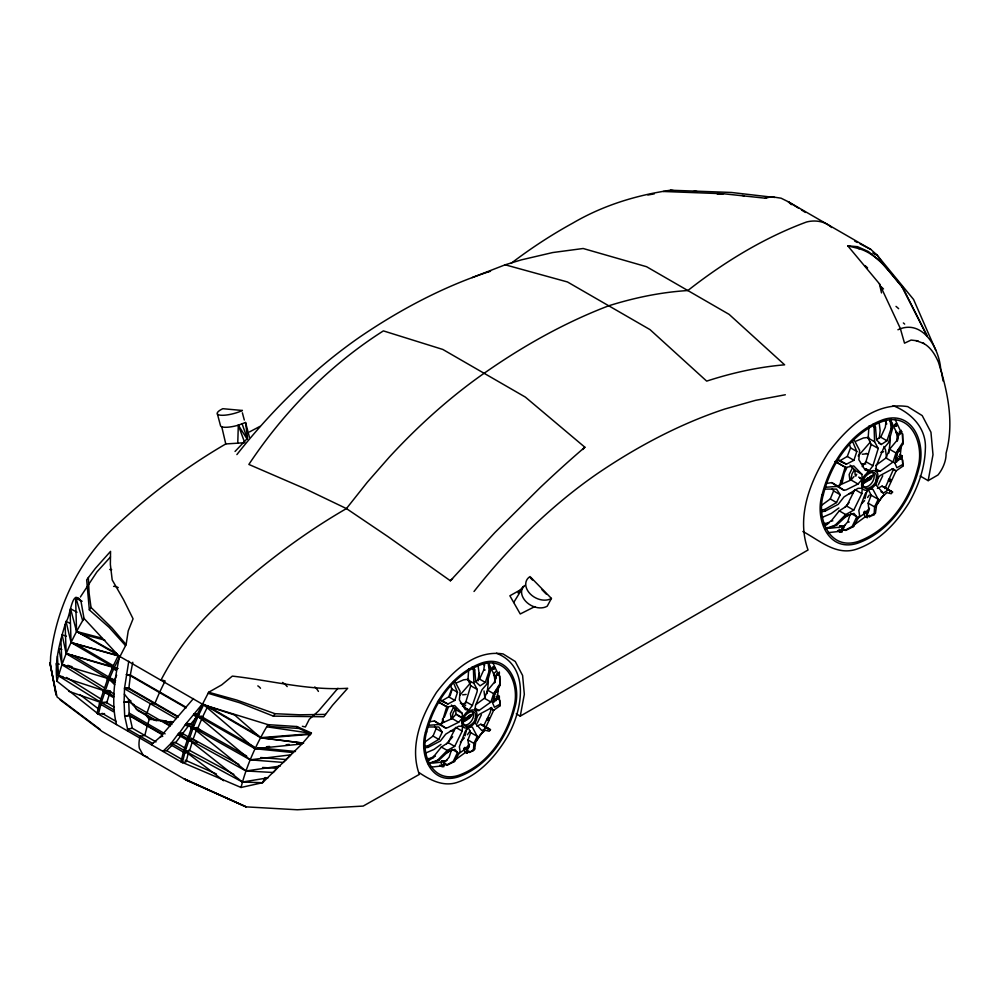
<?xml version="1.0" encoding="UTF-8"?>
<svg xmlns="http://www.w3.org/2000/svg" width="1000" height="1000" viewBox="0 0 1000 1000"><rect width="100%" height="100%" fill="white"/><g stroke="black" fill="none" stroke-linecap="round" stroke-linejoin="round"><path stroke-width="1.5" d="M237.763 443.175L238.312 425.188L245.55 422.488L249.4 437.15M131 700.962L128.637 699.6L128.55 702.138L124.1 702.087L124.537 688.138L128.775 661.175M177.938 717.087L128.8 688.725L124.537 688.138L128.988 688.188L124.525 688.775L176.062 718.525M428.013 763.675L437.512 760.275L447.262 750.45L454.675 746.375L462.188 731.125L462.45 726.35M475.175 710.438L475.438 705.662L481.938 689.825L486.725 684.237L490.475 670.95L489.237 663.888M824.837 528.888L835.125 525.212L845.7 514.562L853.737 510.138L861.888 493.6L862.175 488.425M875.975 471.163L876.263 465.988L883.3 448.812L888.5 442.75L892.575 428.35L890.95 419.162M467.512 751.35L468.862 751.062L467.062 753.275L466.337 750.738L469.288 752.438L473.438 750.562L473.9 743.375L477.25 736.375L472.375 727.225L468.938 726.637M869.125 515.225L867.175 517.612L866.388 514.862L869.587 516.712L874.1 514.675L874.587 506.875L878.225 499.288L872.938 489.375L869.212 488.738M465.062 707.763L468.938 710L472.375 705.45L477.075 691.8L477.25 689.5L470.75 685.75L467.975 679.912L468.713 668.825M865.713 468.675L869.212 470.688L872.938 465.763L878.225 448.462L871.175 444.4L868.162 438.075L868.962 426.037M104.537 713.6L98.425 714.15L57.025 681.25C54.162 660.837 60.263 640.837 66.025 621.487C70.388 618.025 71.875 585.825 81.112 601.975L84.012 618.425L119.525 656.7C114.537 678.812 111.1 702.212 116.463 724.562M451.975 718.2L453.062 713.037L456.012 708.012M478.162 680.725L479.012 672.975L478.05 665.362M487.088 693.587L488.35 682.062L487.812 677.825M494.988 692.013L493.35 701.963M497.45 696.812L498.65 685.962M850.812 479.575L851.988 473.988L854.6 469.412M879.3 438.113L880.138 430.538L879.212 423.2M888.875 453.05L890.263 440.4L889.688 435.8M897.362 451.975L895.688 461.975M899.95 458.075L901.275 445.975M475.062 681.663L479.55 679.087L483.812 669.875L484.562 663.375M886.162 420.138L885.337 427.188L880.725 437.175L877.062 439.275M128.8 688.725L130.45 675.1L126.188 674.525L130.188 675.625L186.112 707.9M473.438 750.562L474.712 749L475.737 741.963L480.062 734.812L485.312 730.238L489.212 731.25L490.475 729.7L485.462 726.675M874.1 514.675L875.475 512.987L876.575 505.35L881.275 497.6L886.963 492.638L891.188 493.738L892.575 492.05L887.125 488.775M113.562 668.95L126.112 644.6L128.225 630.9L133.062 618.8L123.425 599.45L112.2 579.95L110.363 564.425L110.55 551.362L95.375 568.387L86.675 579.85L89.338 609.9L109.075 627.325L125.55 645.625M441.25 762.938L441.575 760.825L444.925 761.513M439.738 765.275L441.987 766.575L443.338 765.3L443.65 763.263L447.475 765.025L454.55 761.462L460.087 751.35L459.363 746.7L465.25 731.338L467.825 727.925M839.5 530.775L837.55 530.638L839.987 532.05L841.45 530.662L841.8 528.45L845.925 530.363L853.6 526.5L859.613 515.525L858.825 510.487L865.212 493.825L868.938 488.9M470.75 685.75L465.913 701.725L462.475 706.263M871.175 444.4L865.925 461.712L862.2 466.65M478.088 680.537L479.438 673.263M516.25 713.838L520.25 716.15L524.325 694.35L522.6 675.462L515.262 661.5L503.088 653.938C474.975 649.525 452.1 671.762 436.5 692.375C421.225 716.213 409.15 746.287 419.325 774.412L363.175 806.075L297.362 809.775L246.112 806.862L184.45 778.988L246.112 806.862L186.537 780.3L101.912 731.338L60.125 699.887M920.15 476.025L928.162 480.65L933 454.7L930.95 432.225L922.212 415.613L907.725 406.613C874.275 401.362 847.062 427.825 828.487 452.362C810.325 480.725 795.95 516.512 808.05 549.987L520.25 716.15M130.188 675.625L132.775 662.262M444.525 763.325L443.8 766.7L441.987 766.575M842.725 528.525L841.95 532.188L839.987 532.05M465.037 735.837L467.15 727.35M864.987 498.713L867.087 490.213M114.925 682.588L107.812 678.487L99.9 701.838L97.025 713.337L182.362 762.613L186.125 761.812L188.55 752.1M98.425 714.15L101.3 702.638L109.213 679.287L114.987 679.925M147.312 725.462L144.812 735.45L140.125 736.225L139.688 737.975A25.412 14.675 -60 0 0 139.362 748.213L143.188 755.163L147.675 757.225M182.362 762.613L185.238 751.1L193.15 727.75L197.3 727.8L192.987 739.5L188.837 739.463L178.487 733.487L171.325 743.075L162.925 751.388L166.7 750.6L172.987 744.35M496.463 690.913L496.712 692.163L497.675 690.662L495.788 690.525M899.338 451.35L899.837 449.363L900.113 450.725L898.6 450.925M57.025 681.25C62.663 659.075 72.2 637.987 84.012 618.425M241.025 787.475C246.663 765.3 256.2 744.212 268 724.65L296.863 726.538L311.475 733L301.95 743.95L262.538 782.712L241.025 787.475L180.963 761.8L183.837 750.3L191.75 726.95L250.162 759.837L283.288 762.438L290.425 755.212M494.65 682.862L496.163 676.388L493.55 673.725M897.1 441.275L898.312 437.05M441.15 725.225L446.962 706.137M450.1 695.85L452.337 688.5M444.4 717.113L448.25 707.425M491.688 707.45L490.012 712.938L483.363 726.488M493.688 710.175L485.637 727.725M839.087 487.163L845.375 466.538M893.425 469.412L884.85 488.575M895.962 471.175L887.312 489.913M146.137 715.337L150.287 703.65L154.738 703.7L159.738 692.013M147.175 725.987L149.225 719.375L144.725 713.462M191.312 740.512L188.412 740.812L178.075 734.837L186.05 723.65L202.062 704.35L268 724.65L270.087 726.562L298.938 728.438L310.9 733.737M189.1 737.262L182.638 733.525L178.487 733.487L182.838 733.037L182.425 734.388L178.075 734.837M192.312 741.838L189.587 750.65L185.238 751.1L171.325 743.075L170.875 744.862L184.788 752.9L187.3 752.362M496.163 676.388L494.275 682.4L487.713 690.238L484.387 698.275L476.075 704.45M898.725 434.25L898.725 435.637L895.9 432.663L895.9 431.35L898.725 434.25L896.688 440.763L889.562 449.263L885.962 457.987L875.675 465.525M843.413 526.825L844.488 526.9L839.538 525.812L843.413 526.825L847.725 521.912L850.075 514.625M440.087 700.55L447.912 704L454.85 700.4L457.488 692.275L453.275 682.225M837.925 460.438L846.413 464.188L853.925 460.288L856.8 451.475L852.225 440.575M475.3 710.612L479 710.525L490.887 702.025L493.638 693.662L499.925 683.838L499.65 675.95L496.7 674.25L498.462 672.712M876.112 471.35L880.125 471.262L893 462.05L895.987 452.975L902.812 442.325L902.513 433.762L899.312 431.925L901.225 430.25M473.575 667.325L474.712 669.85L475.737 681.75L480.062 685.85L485.312 682.412L489.212 670.863L488.263 663.825M878.612 442.975L881.275 444.5L886.963 440.775L891.188 428.25L889.95 419.087M469.387 746.275L468.025 748.55L464.775 747.438L463.837 748.575L467.025 749.775L468.713 746.812L467.975 739.95L470.75 732.625L467.962 727.087M867.138 513.825L868.213 512.5L864.688 511.287L863.675 512.525L867.138 513.825L868.962 510.613L868.162 503.175L871.175 495.225L868.15 489.212M439.45 699.538L442.15 700.675L448.725 696.875L451.725 688.95L450.425 684.987M837.725 459.562L840.163 460.588L847.288 456.45L850.55 447.875L849.613 445M424.925 741.988L433.038 736.062L436.112 728.625L434.575 726.15M821.488 505.375L830.275 498.95L833.612 490.9L832.275 488.738M118.138 668.462L114.213 667.613L108.637 680.65L107.238 679.837L112.812 666.8L116.75 669.075L116.1 670.413L112.163 668.138L118.125 655.888L119.525 656.7M116.662 675.238L114.438 680.438L61.95 664.737L58.8 648.65L61.788 649.463M293.062 752.562L255.05 748.725L196.75 715.263L191.175 728.3L197.15 729.737M192.575 729.112L198.15 716.075L202.725 716.688L197.738 728.375M443.65 763.263L446.6 764.975L453.275 761.375L457.488 752.5L454.85 749.362L447.912 751.825L438.787 760.362L428.875 763.737M841.8 528.45L844.987 530.3L852.225 526.413L856.8 516.775L853.925 513.387L846.413 516.05L836.513 525.312L825.775 528.962M423.95 746.462L428.062 745.738L438.787 739.388L442.238 732.163L438.787 726.988L428.062 726.975L428.062 725.325L440.35 724.425L445.725 728.1L447.825 727.613L458.625 722.288L462.325 718.1L457.15 715.125M821.912 509.975L824.887 509.45L836.525 502.55L840.25 494.725L836.525 489.113L824.887 489.1L824.887 487.312L838.213 486.337L844.038 490.325L846.312 489.787L858.025 484.025L862.038 479.487L859.7 478.137M159.488 692.537L165.125 680.938L161.125 679.85C175.075 653.112 193.238 628.513 215.113 607.725A617.962 356.775 -60 0 1 346.413 508.6L367.337 482.2L389.275 457.163A451.5 260.675 -60 0 1 484.075 373.312A641.287 370.25 -60 0 1 608.725 305.788C634.412 297.725 660.938 292.2 687.837 290.538A472.463 272.775 -60 0 1 806.513 222.013C815.125 219.75 825.037 221.225 831.637 227.5M201.788 718.587L193.55 715.138L194.213 713.787L198.787 714.412M196.1 716.6L208.65 692.262L221.713 684.875L232.325 676.112C270.788 680.413 308.625 690.8 347.675 688.275L332.5 705.288L323.8 716.762L273.337 716.125L239.775 702.788L208.088 693.275M197.5 717.412L203.463 705.163L207.75 706.338L202.438 717.25M477.25 723.2L481.4 714.725M846.775 467.912L844.212 473.125L842.05 483.4L840.562 480.975M855.763 476.175L856.7 474.275M878.213 485L882.725 475.812M265.25 777.525L262.538 782.712L242.425 782.025L183.837 750.3L223.612 780.7M551.425 598.425A15.875 11.562 28.4 0 1 530.212 593.913A15.875 11.562 28.4 0 1 530.037 576.575L551.425 598.425L547.238 606.175A15.875 11.562 28.4 0 1 529.15 604.263A15.875 11.562 28.4 0 1 522.013 588.987L523.488 586.35L518.025 592.913M499.925 683.838L499.925 685.487L494.438 694.862L492.663 703.05L494.438 707.262L499.925 704.25L499.65 700.013L496.7 698.312L496.7 699.425L499.35 698.675L499.35 696.35L497.088 695.037M902.812 442.325L902.812 444.113L896.85 454.275L894.938 463.162L896.85 467.725L902.812 464.45L902.513 459.862L899.312 458.025L901.038 457.7L902.188 455.887L899.737 454.475M513.7 602.487L522.013 588.987L509.875 595.775L520.25 613.975L534.825 606.587M80.35 597.038L96.875 571.987L110.475 556.95M496.7 698.312L498.288 698.012L499.35 696.35M492.25 668.112L493.862 666.812M492.463 668.075L493.013 667.2L494.387 667.45L493.975 669.038L492.463 668.075L493.288 669.188M493.137 668.462L494.387 667.45M488.075 720.088L489.175 718.35L488.775 719.938L487.4 719.688M894.712 425.225L895.312 424.288L896.8 424.562L896.363 426.275L894.712 425.225L895.612 426.438M895.45 425.65L896.8 424.562M889.125 478.975L888.363 480.175L889.05 481.475M888.838 480.462L889.613 479.25M889.075 480.425L889.663 479.475L891.15 479.75L890.713 481.475L889.075 480.425L889.963 481.625M889.8 480.838L890.4 479.9M427.45 760.525L434.025 756.175L441.337 747.038L448.175 742.625L455.725 727.387L462.188 731.125M824.225 525.475L831.363 520.763L839.275 510.85L846.7 506.075L854.875 489.55L861.888 493.6M463.837 721.188L465.525 719.463L464.862 719.388M863.688 482.825L865.075 480.712M462.225 722.125L464.862 718.175M467.8 717.412L467.887 718.1C456.562 728.188 477.463 705.725 467.887 719.312L464.237 721.425M470.125 715.75L471.112 714.875M468.812 718.325L470.125 716.35M471.512 715.1L470.525 715.975M472.75 713.625L469.212 718.55M867.975 478.738L868.075 479.475L866.213 480.05M870.5 476.925L871.562 475.975M869.062 479.712L870.5 477.575M872 476.225L870.925 477.175M873.35 474.613L870.925 479.137L869.5 479.963M279.188 765.475L273.325 772.5L245.95 770.962L187.438 738.65L242.425 782.025L268 777.837M89.338 609.9L91.025 607.463L89.113 593.237L88.338 577.5M273.337 716.125L275.012 713.7L299.675 714.8L325.45 714.4M453.612 707.1L450.45 713.538L451.125 718.913M467.438 734.75L470.037 731.012M476.3 741.125L483.938 730.163M852.588 467.55L849.163 474.525L849.9 480.35M867.588 497.525L869.287 495.075M883.938 494.75L875.062 506.675M494.275 701.938L496.163 699.287L493.55 697.175L493.55 698.388L496.163 700.575L496.163 699.287M175.087 742.275L171.325 743.075L175.675 742.625L182.838 733.037M182.638 733.525L189 725.25M236.887 454.588C263.875 420.312 294.288 388.663 328.05 360.988A431.9 249.363 -60 0 1 360.938 336.25A604.1 348.775 -60 0 1 487.725 272.113M474.012 591.487C501 557.212 531.413 525.562 565.163 497.887A431.9 249.363 -60 0 1 598.05 473.162A604.1 348.775 -60 0 1 724.85 409.012L755.512 400.35L785.325 394.762M337.95 688.288L318.55 710.95L309.262 719.312L305.4 726.963L302.375 726.3M466.012 713.425L468.688 710.15L464.812 707.913M467.025 749.775L468.025 748.55M484.925 727.962L485.788 726.912L487.713 727.975M469.288 752.438L474.712 749M487.875 729.663L488.738 728.612M867 473.225L868.938 470.85L865.438 468.825M869.587 516.712L870.525 515.562M889.75 492.025L890.688 490.875M196.062 717.7L190.625 724.275L186.05 723.65L193.15 727.75M151.312 744.688L160.438 736.787L193.475 698.525M459.762 695.325L470.913 682.513M446.587 743.763L452.675 736.775M858.162 456.037L870.325 442.062M844.975 507.312L849.038 502.65M429 721.825L434.425 721L439.225 724.35L452.163 718.562L455.863 714.375M475.3 718.688L479 714.5L490.887 708.1L493.638 710.263L499.925 705.888L499.925 704.25M844.038 490.325L837 486.25L851.012 479.975L854.025 476.575M876.112 480.112L880.125 475.562L893 468.625L895.987 470.975L902.812 466.238L902.812 464.45M520.062 590.788L524.888 585.388M450.35 580.763L494.963 532.475L540.212 487.562A461.65 120.1 -50.5 0 1 584.862 447.225L525.35 397.1L442.812 349.45L383.387 330.887A461.65 374.5 -75.8 0 0 333.338 368.125C300.925 396.15 272.55 428.75 248.863 464.438L305.138 488.775L346.413 508.562L387.675 536.425L450.35 580.763A1013.812 620.062 -28.1 0 0 452.575 578.825M235.037 451.45L246.65 439.212M460.375 742.1L464.412 737.9M469.663 744.2L464.613 749.45L457.4 754.675M861.625 503.738L864.6 500.637M869.5 508.288L864.525 513.475L856.312 519.425M899.312 433.137L901.038 431.463L902.188 431.95M494.438 672.95L496.213 671.413M511 263.412C530.538 248.55 551.1 235.012 572.638 223.2C602.7 205.562 636.05 195.212 670.5 190.225L731.375 192.463L772.588 197.237M440.975 744.388L433.988 749.45L424.913 753.35M446.525 753.1L450.138 750.487M454.963 760.037L465.45 752.438M838.888 507.975L831.312 513.475L822.875 517.1M844.912 517.438L848.425 514.875M854.05 524.963L865.425 516.712M428.45 760.6L434.237 757M490.475 729.7L486.725 727.663L481.938 730.638L475.438 723.475L475.262 720.487M825.3 525.55L827.812 524M880.962 491.712L883.3 493.062L888.5 489.85L892.575 492.05M217.425 414.025L220.6 426.025A15.875 4.138 -14.8 0 0 238.312 425.188L244.762 442.713L225.775 443.95C184.575 467.962 146.325 497.013 111.762 529.825C77.513 563.538 56.2 608.962 50.625 656.637L50.325 665.362L57.075 696.975L100.213 729.488M897.925 329.75C923.162 318.113 940.25 349.938 940.812 371.262M873.787 474.862L865.225 479.812L862.362 484.087L865.5 480.962M868.4 478.988L866.538 479.55M870.925 477.825L869.062 478.4M864.112 483.075L868.075 480.788L870.5 476.262M473.15 713.85L465.262 718.413L462.625 722.35L465.525 719.463M468.2 717.65L466.475 718.175M470.525 716.575L468.812 717.113M928.162 480.65L938 474.963A22.725 13.125 -60 0 0 946.05 453.288C954.425 423.013 947.663 391.512 938.475 362.3C935.138 354.475 930.288 346.538 922.375 342.775M249.4 431.975L259.913 426.4M871.762 514.913L875.475 512.987M821.912 511.613L824.887 511.238L838.213 504.338L844.038 496.9L858.025 488.325L862.038 488.237M423.95 747.913L428.062 747.387L440.35 741.025L445.725 734.163L458.625 726.263L462.325 726.175M877.425 488.425L882.075 486.138L887.4 489.012L884.338 487.225M476.788 726.225L480.8 724.25L485.712 726.888L482.887 725.25M768.562 196.7L765.238 198.2L723.438 193.75L663.188 191.475M856.125 441.125L863.462 437.975L868.938 437.35M456.875 682.738L463.638 679.825L468.688 679.25M842.35 526.462L844.963 525.35M841.55 530.7L844.362 529.5M463.537 706.475L465.625 705.588M444.312 761.363L447.025 760.2M443.438 765.337L446.025 764.225M472.137 277.613L505.188 264.8L521.225 259.9L552.688 252.55L583.15 248.5L646.562 266.712L729.1 314.363L784.625 364.825C758.088 367.038 731.963 372.887 706.675 381.125L650 329.613L567.463 281.962L505.188 264.8M894.262 462.825L896.688 461.962L898.725 459.087L895.9 456.788L895.9 458.1L898.725 460.475M487.725 272.125L490.525 271.275M899.312 459.225L902.188 458.413L902.188 455.887M880.812 452.35L883.625 451.75M162.625 734.312L129.438 715.15L124.7 716.15L128.075 731.263M160.438 736.787L162.8 736.287M835.125 461.512L845.7 467.463L853.737 465.887L861.888 474.288L862.175 479.137L858.675 477.113M437.512 701.525L447.262 707.025L454.675 705.562L462.188 713.325L462.45 717.788L455.988 714.05L455.725 709.587L451.463 705.05M647.9 195.012L654.287 193.85M825.9 483.512L831.787 482.625L838.213 486.337M156.012 741.912L132.375 728.263L127.562 728.975L152.7 743.487M765.238 198.2L771.125 196.762L774.725 197.475M918 340.863L911.087 340.075L904.513 343.175L900.3 328.375L879.45 283.825L847.775 245.85L857.562 246.675L868.35 251.525L881.688 262.475L902.575 287.275L927.412 336.312M280.212 766.038L245.95 770.962L191.75 726.95M290.625 754.862L250.162 759.837L196.75 715.263M862.325 454.25L866.213 453.812M861.85 463.725L865.775 464M848.888 493.688L852.775 493.25M823.6 523.562L829.062 522.938M841.05 527.025L830.113 528.263L827.425 527.5M828.375 532.638L840.15 531.3M462.6 694.837L466.175 694.438M462.15 703.575L465.775 703.825M450.2 731.2L453.775 730.8M427.05 758.737L432.825 758.075M432.875 763.088L442.962 761.95M431.275 767.125L442.137 765.9M162.488 734.837L129.312 715.675L124.7 716.15L124.1 702.087L128.713 701.6L134.037 704.675M266.512 746.737L269.538 746.425M286.175 744.737L289.212 744.425M296.775 743.662L302.825 743.037L260.562 737.675L205.55 705.512L234.875 715.05M301.95 743.95L255.05 748.725L203.925 704.975M107.413 702.087L101.3 702.638L68.725 691.275M310.837 733.688L260.562 737.675L234.25 714.663M310.038 734.375L262.812 738.125L303.612 743.175M717.237 194.037L723.438 193.75M109.2 678.5L111.962 678.538M111.9 679.275L109.138 679.25L114.75 684.737M171.812 724.525L165.9 721.112L154.725 720.3L137.55 710.375L124.35 694.163M186.05 723.65L190.188 723.7L193.663 725.7M149.225 719.375L156.363 719.7M262.55 767.487L276.238 768.25M872.962 424.325L874.1 427.05L875.475 427.15L876.575 440.05L881.275 444.5M891.188 428.25L892.575 428.35M831.363 520.763L832.837 520.875M847.725 521.912L849.212 522.013M835.125 525.212L836.513 525.312M852.225 526.413L853.6 526.5M844.987 530.3L845.925 530.363M483.812 669.875L485.175 669.975M472.25 666.888L473.438 669.75L474.712 669.85M489.212 670.863L490.475 670.95M434.025 756.175L435.4 756.275M437.512 760.275L438.787 760.362M453.275 761.375L454.55 761.462M446.6 764.975L447.475 765.025M260.637 757.537L286.238 759.55M915.987 340.625L924.275 343.6M170.188 721.538L173.05 721.812M172.887 722.188L161.45 721.062L160.888 720.175L170.188 725.55M257.438 747.663L295.45 751.5M64.837 665.05L61.95 664.737L60.888 639.412M110.675 691.625L104.9 691L58.425 675.8L56.238 663.6L59.237 664.2M670.5 190.225L673.288 190.538M266.675 726.787L311.175 733.312M307.113 734.325L310.188 734.775M773.363 197.013L781.087 198.2L788.238 201.737L870.775 249.387L877.175 255.2L913.575 299.462L935.825 350.4M868.938 470.85L865.212 470.225L858.825 459.663L859.613 450.425L853.6 438.888M468.688 710.15L465.25 709.562L459.363 699.825L460.087 691.312L454.55 680.662M162.138 720.413L165.9 721.112M59.925 676.1L62.912 676.7M67.475 653.9L110.7 666.2M205.425 704.837L202.387 704.163L119.85 656.513M858.162 248.425C877.862 253.787 889.362 272.15 901.925 286.712L902.575 287.275M847.775 245.85L859.3 248.713M184.85 725.212L191.825 726.988M441.575 760.825L445.15 761.762L449.125 757.237L451.725 749.175L457.488 752.5M77.038 612.212L70.537 608.775L76.562 631.45L101.675 638.125M77.787 632.013L82.675 634.275L104.838 640.15M275.012 713.7L236.7 700.037L208.65 692.262M66.438 665.962L61.95 664.737L104.9 691L110.375 691.038L106.762 702.688L101.3 702.638L58.425 675.8L57.45 656.263M197.062 714.575L194.213 713.787L198.15 716.075M193.55 715.138L196.412 715.925M118.438 655.625L71.05 642.487L66.025 621.487L70.25 623.312M72.475 642.975L118.225 655.9M866.1 453.425L868.325 454.05M871.1 471.575C879.163 474.862 869.5 491.012 862.625 485.95M460.387 703.188L462.863 704.538M470.675 710.812C478.925 713.863 467.325 730.863 462.3 722.85M117.062 668.562L66.162 653.612L62.088 634.738L66.388 636.237M72.162 666.737L67.725 665.375L104.175 687.65M67.6 654.112L70.462 655.113M72.463 643.1L78.088 645.537M185.2 760.163L216.475 774.025M854.688 241.075L857.362 242.463M860.05 243.85L870.775 249.387M873.05 253.075L877.175 255.2L881.912 262.025M82.112 601.3L75.6 597.875L76.562 631.45L117.5 654.688M76.562 631.45L84.375 635.575M188.888 750.037L233.85 774.388M191.213 738.125L238.837 764.425M835.312 461.525L845.7 467.463M437.688 701.55L447.262 707.025M196.4 727.725L246.663 756.038M82.675 634.275L117.013 653.763M201.513 716.625L254.513 747.038M873.188 252.9L877.175 255.2M893.1 405.65C911.438 412.875 926.812 428.438 925.337 449.4C924.725 468.25 918.275 486.225 909.15 502.575C896.475 522.925 879.062 541.763 855.738 549.45C835.763 555.662 819.25 540.138 802.875 531.5M895.763 423.575L894.7 426.275M895.312 424.288L896.05 424.712M896.237 424.925L896.963 425.337M895.638 425.863L896.363 426.275M880.725 437.175L886.963 440.775M899.638 449.3L900.375 449.725M898.325 449.575L899.062 449.988M899.388 450.3L900.113 450.725M898.075 450.562L898.8 450.988M889.562 449.263L895.987 452.975M868.162 438.075L874.587 441.775L878.225 448.462M898.587 456.287L901.038 457.7M885.962 457.987L893 462.05M892.138 468.75L895.987 470.975M850.55 447.875L856.8 451.475M865.925 461.712L872.938 465.763M875.45 468.562L880.125 471.262M890.425 479.325L891.15 479.75M890.588 480.112L891.312 480.538M889.987 481.05L890.713 481.475M847.288 456.45L853.925 460.288M840.163 460.588L846.413 464.188M850.062 465.125L854.875 470.25L861.888 474.288M867.638 477.912L864.788 482.188M882.075 486.138L888.5 489.85M851.012 479.975L858.025 484.025M871.175 495.225L878.225 499.288M868.162 503.175L874.587 506.875M833.612 490.9L840.25 494.725M867.175 517.612L864.725 516.213L863.675 512.525M846.7 506.075L853.737 510.138M830.275 498.95L836.525 502.55M850.55 513.175L856.8 516.775M839.275 510.85L845.7 514.562M839.013 529.25L841.45 530.662M496.488 653.213C532 667.288 521.663 713.875 505.763 739.4C494.087 758.162 478.025 775.537 456.512 782.625C442.925 786.787 430.1 780.013 419.087 772.613M493.013 667.2L493.688 667.588M493.862 667.788L494.538 668.175M493.312 668.65L493.975 669.038M479.55 679.087L485.312 682.412M496.512 689.938L497.675 690.662M496.763 691.188L497.438 691.587M495.562 691.438L496.712 692.163M487.713 690.238L493.638 693.662M467.975 679.912L473.9 683.337L477.25 689.5M496.037 696.712L498.288 698.012M484.387 698.275L490.887 702.025M490.075 708.213L493.638 710.263M451.725 688.95L457.488 692.275M465.913 701.725L472.375 705.45M475.125 708.288L479 710.525M488.5 717.962L489.175 718.35M488.475 718.487L487.25 718.975L487.925 719.362M488.65 718.688L489.325 719.075M488.1 719.55L488.775 719.938M448.725 696.875L454.85 700.4M442.15 700.675L447.912 704M455.725 709.587L462.188 713.325M480.8 724.25L486.725 727.663M452.163 718.562L458.625 722.288M470.75 732.625L477.25 736.375M467.975 739.95L473.9 743.375M434.425 721L440.35 724.425M439.225 724.35L445.725 728.1M436.112 728.625L442.238 732.163M467.062 753.275L464.8 751.975L463.837 748.575M448.175 742.625L454.675 746.375M433.038 736.062L438.787 739.388M441.337 747.038L447.262 750.45M441.087 764L443.338 765.3M206.35 705.525L207.75 706.338M202.062 704.35L203.463 705.163M130.45 675.1L186.363 707.387M128.988 688.188L178.287 716.65M113.287 679.3L115.6 680.625M132.463 704.325L169.988 726.062M107.65 690.238L114.113 693.975M103.5 690.188L113.85 696.162L113.425 697.525L103.075 691.55M136.2 708.975L156.4 720.638M129.2 713.125L165.125 733.863M106.775 702.837L114.362 707.225M175.675 742.625L185.787 748.462M99.9 701.838L113.812 709.862L113.362 711.663L99.45 703.625M102.088 713.288L116.337 721.525M166.7 750.6L182.237 759.575M76.762 644.4L113.175 665.6M114.213 667.613L71.05 642.487L70.05 610.062M209.037 706.825L258.688 735.85M71.4 654.75L109.225 677.325M109.213 679.287L66.162 653.612L65.138 624.675M77.312 597.863L79.925 599.475M81.05 600.675L75.8 597.425L82.675 620.562M798.825 208.325L788.238 201.737L791.438 204.65M801.475 209.975L805.45 212.438M66.5 677.463L101.575 699.425M831.787 482.625L835.95 485.525M79.8 694.538L98.362 708.838M192.35 738.625L197.237 742.475M196.725 727.4L201.55 731.312M201.225 716.275L203.6 718.25M207.362 705.575L210.85 708.562M890 421.213L892.062 423.038L896.6 432.688L897.562 440.35M861.462 463.738L862.625 464.762M296.863 726.538L298.938 728.438M530.388 577.875L532.5 580.025M541.987 589.725L546.2 594.038M493.55 674.925L496.163 677.675M126.112 644.6L112.088 628.1L91.025 607.463M238.312 425.188L247.013 438.888M442.35 719.2L443.9 721.712M883.3 493.062L876.263 485.3L876.05 481.662M926.8 335.5L901.925 286.712M895.075 419.35L899.95 429.738M884.837 419.862L886.775 424M883.863 446.438L885.562 450.05L886.525 457.725M492.788 662.65L497.287 672.225M490.012 666.05L494.188 674.95L495.087 682.013M483.35 663.125L484.538 665.662M874.237 424.412L875.475 427.15M242.15 423.913L247.288 438.65M242.375 412.812L244.3 420.037M221.775 426.812L225.775 443.95M879.45 283.825L881.513 292.925M129.438 715.15L132.375 728.263M941.425 371.688L943.1 381.025M245.55 422.488L247.613 438.663M900.138 431.2L900.5 434.137M484.012 690.962L484.9 698.037M902.812 466.238L902.513 459.862M854.875 470.25L855.163 475.087M499.925 705.888L499.65 700.013M129.312 715.675L128.637 699.6M874.1 427.05L874.587 441.775M473.438 669.75L473.9 683.337M902.812 444.113L902.513 433.762M499.925 685.487L499.65 675.95M824.887 509.45L824.887 511.238M499.35 671.938L499.35 674.275L498.288 673.825L496.7 675.362L496.7 674.25M462.325 718.1L462.325 720.8M428.062 745.738L428.062 747.387M584.875 447.212A1013.812 620.062 -28.1 0 1 582.85 449.525M673.725 190.763A6.938 2.8 48.1 0 1 674.775 190.975M693.575 191.562A13.875 5.587 48.1 0 1 697.3 191.663M742.05 195.413A13.875 5.587 48.1 0 1 744.15 195.837M717.7 193.225A13.875 5.587 48.1 0 1 719.812 193.65M113.6 586.375A13.15 7.588 60 0 1 118.25 587.625M109.75 569.475A11.363 6.562 60 0 1 111.688 569.663M903.35 322.95A6.938 2.8 48.1 0 1 904.663 324.1M257.812 685.888A7.588 4.387 60 0 1 260.5 688.275M896 306.388A13.875 5.587 48.1 0 1 898.625 308.688M864.95 265.587A13.875 5.587 48.1 0 1 867.575 267.887M880.888 286.663A13.875 5.587 48.1 0 1 883.512 288.962M282.538 682.475A13.15 7.588 60 0 1 287.188 686.6M314.8 686.938A11.363 6.562 60 0 1 318.412 691.413M425.462 732.25C418.85 754 430.613 785.675 458.2 776.912C487.925 766.312 507.488 737.15 514.888 707.487C521.5 685.738 509.738 654.062 482.163 662.825C452.425 673.425 432.875 702.588 425.462 732.25M426.688 731.912C420.25 753.062 431.7 783.888 458.525 775.362C487.438 765.05 506.463 736.675 513.675 707.825C520.112 686.663 508.663 655.85 481.838 664.375C452.912 674.688 433.888 703.062 426.688 731.912M462.113 720.987C459.963 734.587 477.3 725.788 476.8 716.925C478.95 703.325 461.6 712.125 462.113 720.987M463.462 720.612C461.712 731.712 475.863 724.525 475.45 717.3C477.2 706.2 463.05 713.388 463.462 720.612M822.075 494.825C814.9 518.4 827.65 552.762 857.562 543.25C889.8 531.763 911 500.138 919.038 467.962C926.213 444.387 913.45 410.037 883.55 419.538C851.312 431.037 830.1 462.65 822.075 494.825M823.388 494.462C816.413 517.4 828.825 550.812 857.913 541.562C889.275 530.388 909.9 499.625 917.725 468.338C924.7 445.387 912.288 411.975 883.188 421.225C851.838 432.4 831.213 463.162 823.388 494.462M861.8 482.612C859.475 497.362 878.288 487.812 877.738 478.2C880.062 463.45 861.263 473 861.8 482.612M863.275 482.2C861.375 494.237 876.712 486.45 876.263 478.6C878.162 466.575 862.825 474.363 863.275 482.2M242.375 410.487L222.812 408.7A15.875 4.138 -14.8 0 0 220.725 415.225A15.875 4.138 -14.8 0 0 242.375 410.487M56.1 694.887L50 662.7L56.1 694.887"/></g></svg>
